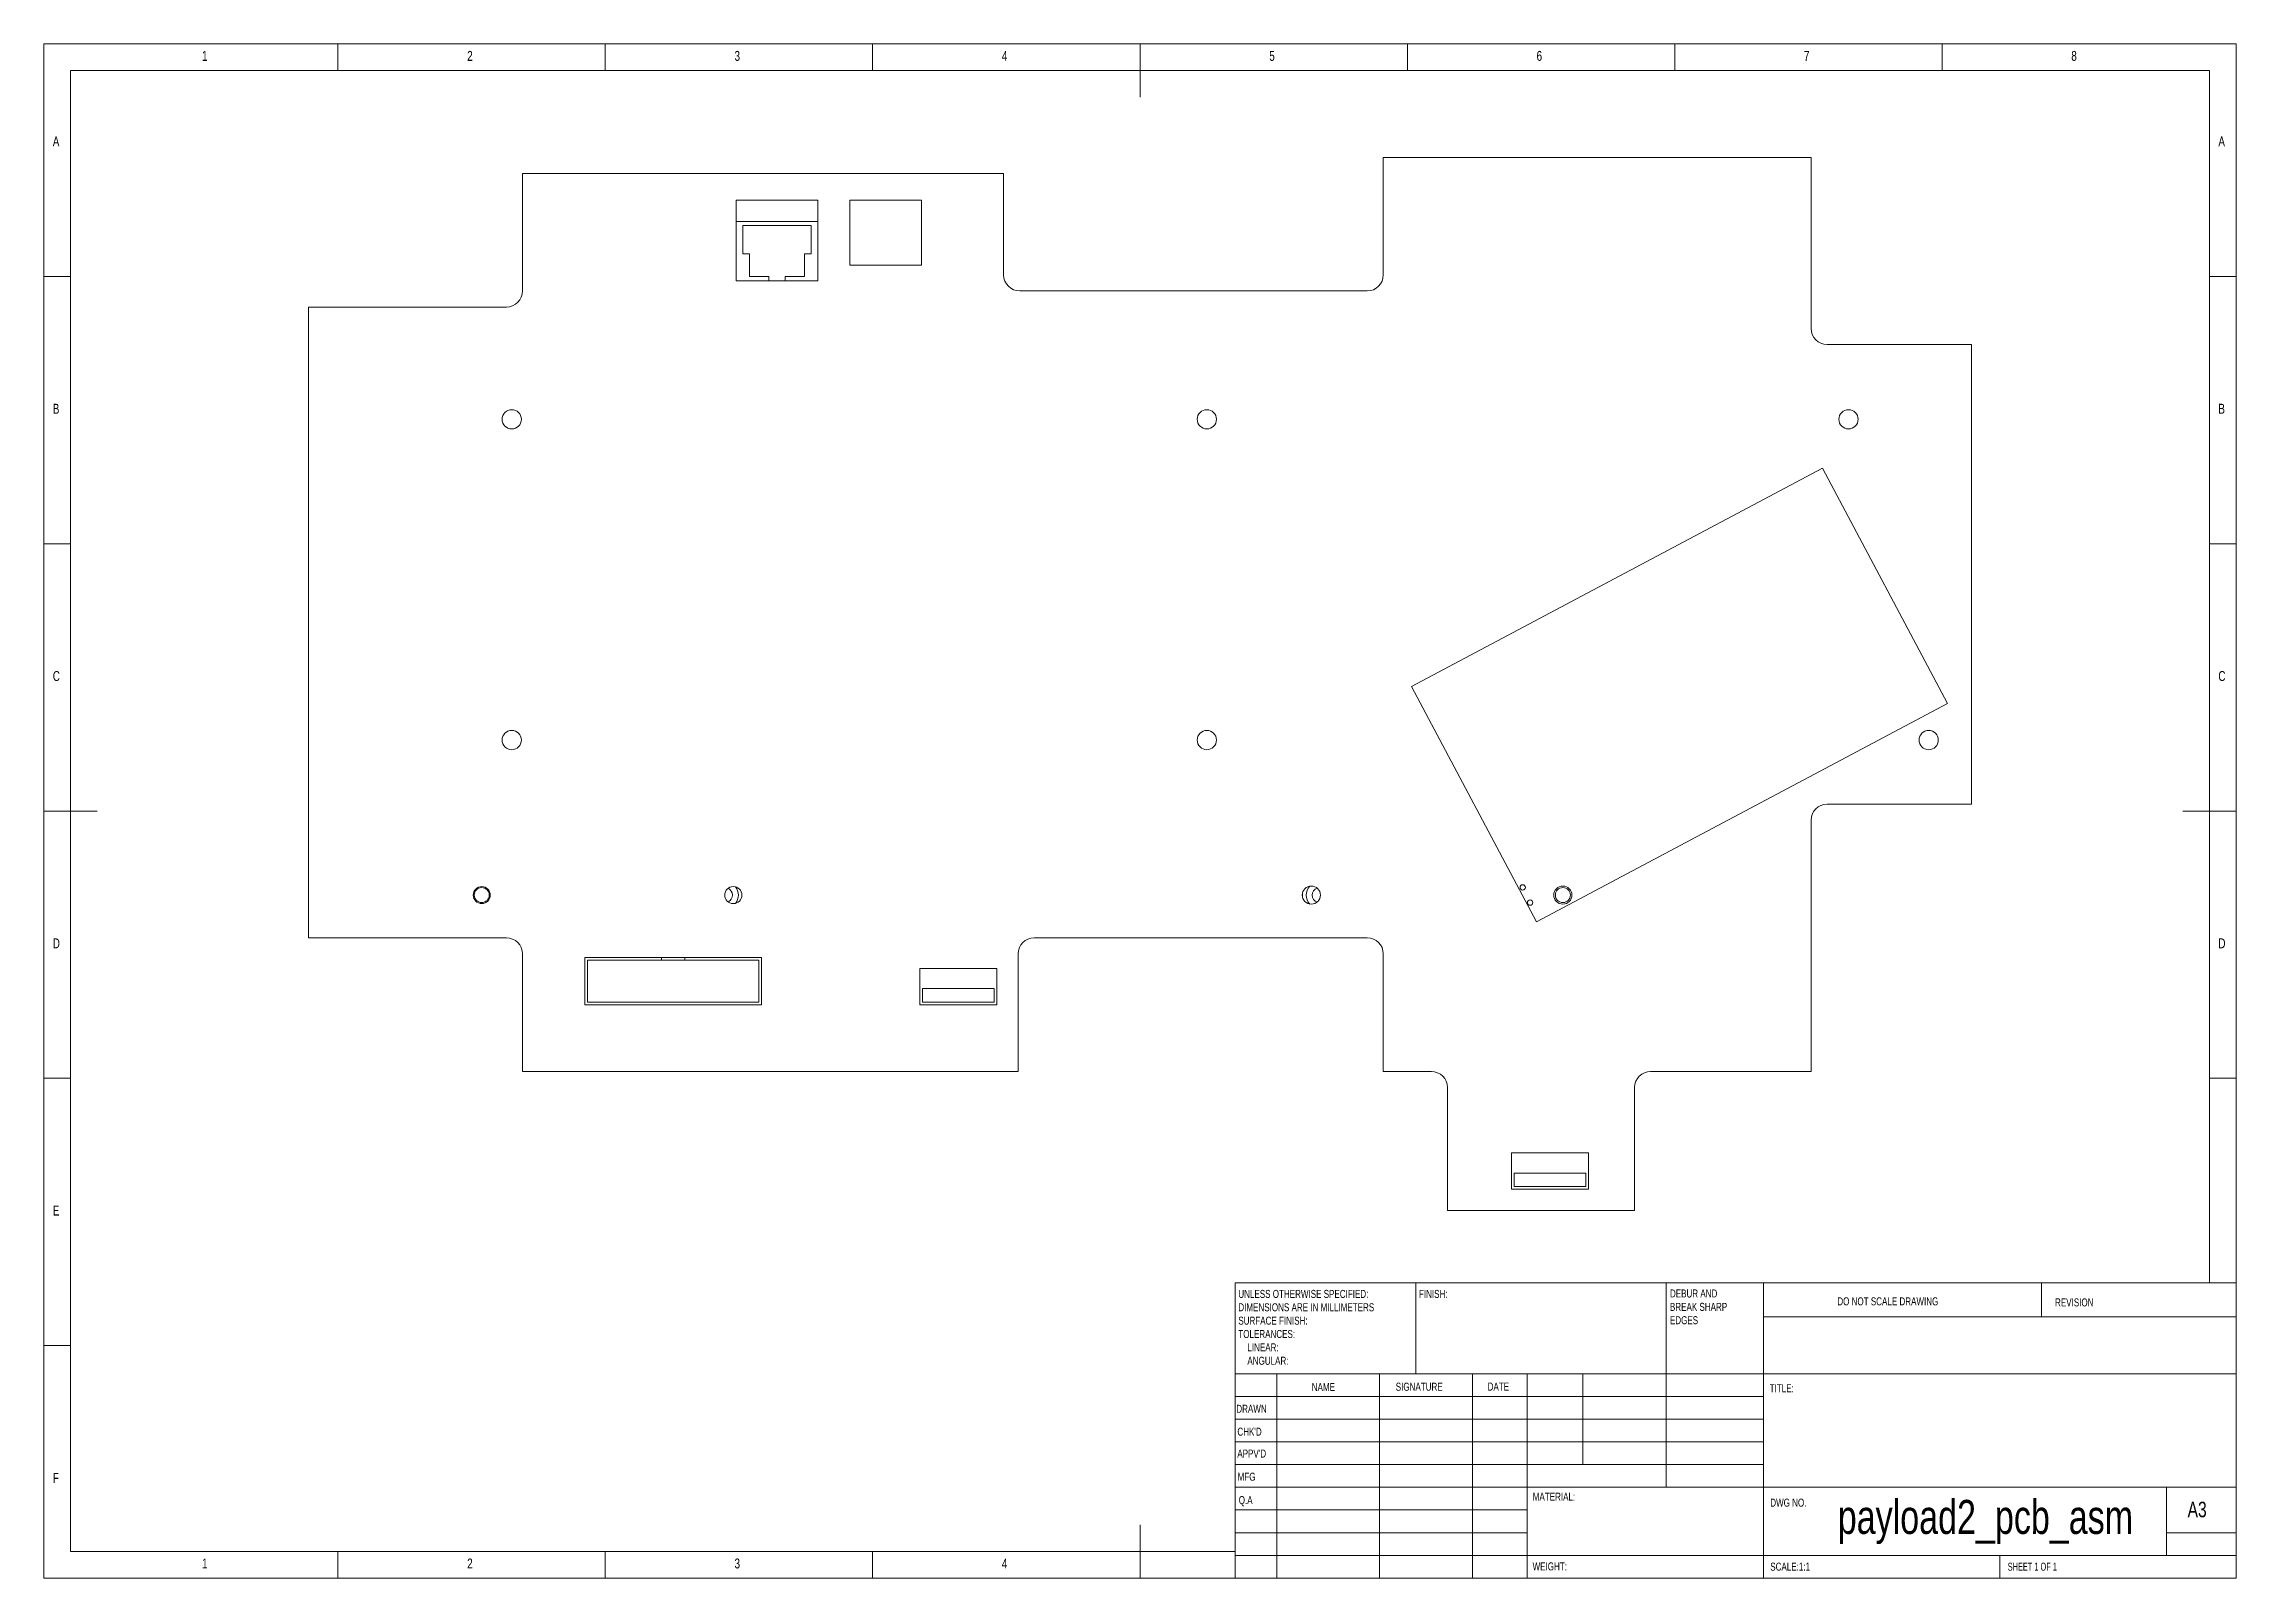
# Model space of a CAD drawing. Header units: millimetres. Extents: x 5 to 415, y 5 to 292.
import ezdxf

# ---------------------------------------------------------------- set-up
doc = ezdxf.new("R2010")
doc.units = ezdxf.units.MM
doc.styles.add('SLDTEXTSTYLE0', font='TXT', dxfattribs={"width": 0.75})
doc.styles.add('SLDTEXTSTYLE1', font='TXT', dxfattribs={"width": 0.6875})

# ---------------------------------------------------------------- blocks, each defined once
blk = doc.blocks.new('SW_NOTE_0')
at = {"color": 0, "linetype": 'Continuous', "lineweight": 0, "char_height": 1.5, "attachment_point": 1, "style": 'SLDTEXTSTYLE0'}
for s, insert in [('DEBUR AND', (0, 1.93)), ('BREAK SHARP', (0, -0.57)), ('EDGES', (0, -3.07))]:
    blk.add_mtext(s, dxfattribs=dict(at, insert=insert))
blk = doc.blocks.new('SW_NOTE_1')
at = {"color": 0, "linetype": 'Continuous', "lineweight": 0, "char_height": 1.5, "attachment_point": 1, "style": 'SLDTEXTSTYLE0'}
for s, insert in [('UNLESS OTHERWISE SPECIFIED:', (0, 1.93)), ('SURFACE FINISH:', (0, -3.07)), ('DIMENSIONS ARE IN MILLIMETERS', (0, -0.57)), ('TOLERANCES:', (0, -5.57)), ('LINEAR:', (1.69, -8.07)), ('ANGULAR:', (1.69, -10.57))]:
    blk.add_mtext(s, dxfattribs=dict(at, insert=insert))

msp = doc.modelspace()

# ---------------------------------------------------------------- linework, layer by layer
at = {"color": 7, "linetype": 'Continuous', "lineweight": 0}
for p, q in [((415, 292), (5, 292)), ((5, 292), (5, 5)), ((60, 287), (60, 292)), ((110, 292), (110, 287)), ((160, 287), (160, 292)), ((210, 292), (210, 282)), ((260, 287), (260, 292)), ((310, 292), (310, 287)), ((360, 287), (360, 292)), ((415, 5), (415, 292)), ((410, 287), (10, 287)), ((10, 287), (10, 10)), ((410, 287), (410, 60.25)), ((10, 248.5), (5, 248.5)), ((415, 248.5), (410, 248.5)), ((5, 198.5), (10, 198.5)), ((410, 198.5), (415, 198.5)), ((5, 148.5), (15, 148.5)), ((415, 148.5), (405, 148.5)), ((5, 98.5), (10, 98.5)), ((410, 98.5), (415, 98.5)), ((227.8, 60.25), (415, 60.25)), ((227.8, 60.25), (227.8, 5)), ((261.6, 43.25), (261.6, 60.25)), ((308.4, 60.25), (308.4, 22)), ((326.6, 60.25), (326.6, 5)), ((378.6, 53.88), (378.6, 60.25)), ((415, 53.88), (326.6, 53.88)), ((10, 48.5), (5, 48.5)), ((415, 43.25), (227.8, 43.25)), ((235.6, 43.25), (235.6, 5)), ((254.79, 43.25), (254.79, 5)), ((272.2, 43.25), (272.2, 5)), ((282.4, 5), (282.4, 43.25)), ((292.8, 26.25), (292.8, 43.25)), ((326.6, 39), (227.8, 39)), ((326.6, 34.75), (227.8, 34.75)), ((326.6, 30.5), (227.8, 30.5)), ((326.6, 26.25), (227.8, 26.25)), ((282.4, 22), (227.8, 22)), ((282.4, 22), (415, 22)), ((402, 9.25), (402, 22)), ((282.4, 17.75), (227.8, 17.75)), ((210, 5), (210, 15)), ((282.4, 13.5), (227.8, 13.5)), ((415, 13.5), (402, 13.5)), ((10, 10), (227.8, 10)), ((60, 5), (60, 10)), ((110, 10), (110, 5)), ((160, 5), (160, 10)), ((227.8, 9.25), (415, 9.25)), ((370.8, 5), (370.8, 9.25)), ((5, 5), (415, 5))]:
    msp.add_line(p, q, dxfattribs=at)
at = {"color": 7, "linetype": 'Continuous', "lineweight": 15}
for p, q in [((335.5, 270.77), (255.5, 270.77)), ((255.5, 270.77), (255.5, 248.77)), ((335.5, 238.77), (335.5, 270.77)), ((184.5, 267.77), (94.5, 267.77)), ((94.5, 267.77), (94.5, 245.77)), ((184.5, 248.77), (184.5, 267.77)), ((134.5, 262.77), (149.74, 262.77)), ((134.5, 258.77), (134.5, 262.77)), ((149.74, 258.77), (149.74, 262.77)), ((169.14, 262.77), (155.74, 262.77)), ((155.74, 262.77), (155.74, 250.57)), ((169.14, 250.57), (169.14, 262.77)), ((134.5, 258.77), (149.74, 258.77)), ((134.5, 258.77), (134.5, 247.69)), ((149.74, 247.69), (149.74, 258.77)), ((148.5, 257.99), (135.74, 257.99)), ((135.74, 257.99), (135.74, 252.71)), ((148.5, 252.71), (148.5, 257.99)), ((135.74, 252.71), (137, 252.71)), ((137, 252.71), (137, 248.49)), ((147.24, 248.49), (147.24, 252.71)), ((147.24, 252.71), (148.5, 252.71)), ((155.74, 250.57), (169.14, 250.57)), ((134.5, 247.69), (140.59, 247.69)), ((137, 248.49), (140.59, 248.49)), ((140.59, 248.49), (140.59, 247.69)), ((140.59, 247.69), (143.65, 247.69)), ((143.65, 248.49), (147.24, 248.49)), ((143.65, 247.69), (143.65, 248.49)), ((143.65, 247.69), (149.74, 247.69)), ((54.5, 242.77), (54.5, 124.77)), ((91.5, 242.77), (54.5, 242.77)), ((252.5, 245.77), (187.5, 245.77)), ((365.5, 235.77), (338.5, 235.77)), ((365.5, 149.77), (365.5, 235.77)), ((337.62, 212.6), (260.8, 171.76)), ((361, 168.63), (337.62, 212.6)), ((284.18, 127.79), (260.8, 171.76)), ((284.18, 127.79), (361, 168.63)), ((338.5, 149.77), (365.5, 149.77)), ((335.5, 99.77), (335.5, 146.77)), ((240.41, 133.25), (240.41, 132.29)), ((91.5, 124.77), (54.5, 124.77)), ((252.5, 124.77), (190.21, 124.77)), ((94.5, 121.77), (94.5, 99.77)), ((106.19, 121.07), (106.19, 112.27)), ((120.5, 121.07), (106.19, 121.07)), ((120.5, 120.57), (106.69, 120.57)), ((106.69, 120.57), (106.69, 112.77)), ((120.5, 120.57), (120.5, 121.07)), ((124.9, 121.07), (120.5, 121.07)), ((120.5, 120.57), (124.9, 120.57)), ((124.9, 120.57), (124.9, 121.07)), ((139.21, 121.07), (124.9, 121.07)), ((138.71, 120.57), (124.9, 120.57)), ((138.71, 112.77), (138.71, 120.57)), ((139.21, 112.27), (139.21, 121.07)), ((168.81, 119.07), (168.81, 112.27)), ((183.21, 119.07), (168.81, 119.07)), ((183.21, 112.27), (183.21, 119.07)), ((187.21, 99.77), (187.21, 121.77)), ((255.5, 121.77), (255.5, 99.77)), ((169.31, 115.27), (169.31, 112.77)), ((182.71, 115.27), (169.31, 115.27)), ((182.71, 112.77), (182.71, 115.27)), ((106.19, 112.27), (139.21, 112.27)), ((106.69, 112.77), (138.71, 112.77)), ((168.81, 112.27), (183.21, 112.27)), ((169.31, 112.77), (182.71, 112.77)), ((94.5, 99.77), (187.21, 99.77)), ((255.5, 99.77), (264.5, 99.77)), ((305.5, 99.77), (335.5, 99.77)), ((267.5, 96.77), (267.5, 73.77)), ((302.5, 73.77), (302.5, 96.77)), ((279.5, 84.57), (279.5, 77.77)), ((293.9, 84.57), (279.5, 84.57)), ((293.9, 77.77), (293.9, 84.57)), ((280, 80.77), (280, 78.27)), ((293.4, 80.77), (280, 80.77)), ((280, 78.27), (293.4, 78.27)), ((293.4, 78.27), (293.4, 80.77)), ((279.5, 77.77), (293.9, 77.77)), ((267.5, 73.77), (302.5, 73.77))]:
    msp.add_line(p, q, dxfattribs=at)
for centre, radius in [((92.5, 221.77), 1.8), ((222.5, 221.77), 1.8), ((342.5, 221.77), 1.8), ((92.5, 161.77), 1.8), ((222.5, 161.77), 1.8), ((357.5, 161.77), 1.8), ((86.9, 132.77), 1.6), ((86.9, 132.77), 1.4), ((133.94, 132.77), 1.6), ((242.04, 132.77), 1.7), ((289.08, 132.77), 1.7), ((289.08, 132.77), 1.4)]:
    msp.add_circle(centre, radius, dxfattribs=at)
for centre, radius, start, end in [((187.5, 248.77), 3, 180, 270), ((252.5, 248.77), 3, 270, 0), ((91.5, 245.77), 3, 270, 0), ((338.5, 238.77), 3, 180, 270), ((338.5, 146.77), 3, 90, 180), ((132.39, 132.77), 1.4, 294.5396, 65.4604), ((132.39, 132.77), 2.5, 321.8252, 38.1748), ((243.59, 132.77), 2.5, 138.0346, 221.9654), ((243.59, 132.77), 1.4, 109.8334, 250.1666), ((281.57, 134.21), 0.5, 0, 180), ((281.57, 134.21), 0.5, 180, 0), ((282.96, 131.37), 0.5, 0, 180), ((282.96, 131.37), 0.5, 180, 0), ((91.5, 121.77), 3, 0, 90), ((190.21, 121.77), 3, 90, 180), ((252.5, 121.77), 3, 0, 90), ((264.5, 96.77), 3, 0, 90), ((305.5, 96.77), 3, 90, 180)]:
    msp.add_arc(centre, radius, start, end, dxfattribs=at)

# ---------------------------------------------------------------- block references
at = {"color": 7, "linetype": 'Continuous', "lineweight": 0}
for name, p in [('SW_NOTE_1', (228.39, 56.99)), ('SW_NOTE_0', (309.11, 57.07))]:
    msp.add_blockref(name, p, dxfattribs=at)

# ---------------------------------------------------------------- texts
for s, insert, char_height, attachment_point, style in [('1', (34.58, 290.67), 1.85, 1, 'SLDTEXTSTYLE0'), ('2', (84.17, 290.67), 1.85, 1, 'SLDTEXTSTYLE0'), ('3', (134.17, 290.67), 1.85, 1, 'SLDTEXTSTYLE0'), ('4', (184.17, 290.67), 1.85, 1, 'SLDTEXTSTYLE0'), ('5', (234.17, 290.67), 1.85, 1, 'SLDTEXTSTYLE0'), ('6', (284.17, 290.67), 1.85, 1, 'SLDTEXTSTYLE0'), ('7', (334.17, 290.67), 1.85, 1, 'SLDTEXTSTYLE0'), ('8', (384.17, 290.67), 1.85, 1, 'SLDTEXTSTYLE0'), ('A', (6.67, 274.67), 1.85, 1, 'SLDTEXTSTYLE0'), ('A', (411.67, 274.67), 1.85, 1, 'SLDTEXTSTYLE0'), ('B', (6.67, 224.67), 1.85, 1, 'SLDTEXTSTYLE0'), ('B', (411.67, 224.67), 1.85, 1, 'SLDTEXTSTYLE0'), ('C', (6.67, 174.67), 1.85, 1, 'SLDTEXTSTYLE0'), ('C', (411.67, 174.67), 1.85, 1, 'SLDTEXTSTYLE0'), ('D', (6.67, 124.67), 1.85, 1, 'SLDTEXTSTYLE0'), ('D', (411.67, 124.67), 1.85, 1, 'SLDTEXTSTYLE0'), ('E', (6.67, 74.67), 1.85, 1, 'SLDTEXTSTYLE0'), ('FINISH:', (262.17, 58.92), 1.5, 1, 'SLDTEXTSTYLE0'), ('DO NOT SCALE DRAWING', (340.41, 57.53), 1.5, 1, 'SLDTEXTSTYLE0'), ('REVISION', (381.13, 57.33), 1.5, 1, 'SLDTEXTSTYLE0'), ('NAME', (242.12, 41.5), 1.5, 1, 'SLDTEXTSTYLE0'), ('SIGNATURE', (257.83, 41.56), 1.5, 1, 'SLDTEXTSTYLE0'), ('DATE', (275.01, 41.58), 1.5, 1, 'SLDTEXTSTYLE0'), ('TITLE:', (327.76, 41.28), 1.5, 1, 'SLDTEXTSTYLE0'), ('DRAWN', (228.01, 37.43), 1.5, 1, 'SLDTEXTSTYLE0'), ("CHK'D", (228.21, 33.15), 1.5, 1, 'SLDTEXTSTYLE0'), ("APPV'D", (228.2, 29.06), 1.5, 1, 'SLDTEXTSTYLE0'), ('F', (6.67, 24.67), 1.85, 1, 'SLDTEXTSTYLE0'), ('MFG', (228.26, 24.73), 1.5, 1, 'SLDTEXTSTYLE0'), ('MATERIAL:', (283.45, 20.99), 1.5, 1, 'SLDTEXTSTYLE0'), ('Q.A', (228.47, 20.35), 1.5, 1, 'SLDTEXTSTYLE0'), ('DWG NO.', (327.87, 19.87), 1.5, 1, 'SLDTEXTSTYLE0'), ('payload2_pcb_asm', (368.11, 19.63), 6.35, 2, 'SLDTEXTSTYLE0'), ('A3', (405.92, 19.3), 2.91, 1, 'SLDTEXTSTYLE0'), ('1', (34.58, 8.67), 1.85, 1, 'SLDTEXTSTYLE0'), ('2', (84.17, 8.67), 1.85, 1, 'SLDTEXTSTYLE0'), ('3', (134.17, 8.67), 1.85, 1, 'SLDTEXTSTYLE0'), ('4', (184.17, 8.67), 1.85, 1, 'SLDTEXTSTYLE0'), ('WEIGHT:', (283.42, 7.95), 1.499, 1, 'SLDTEXTSTYLE0'), ('SCALE:1:1', (327.87, 7.9), 1.5, 1, 'SLDTEXTSTYLE0'), ('SHEET 1 OF 1', (372.28, 7.9), 1.5, 1, 'SLDTEXTSTYLE1')]:
    msp.add_mtext(s, dxfattribs=dict(at, insert=insert, char_height=char_height, attachment_point=attachment_point, style=style))

doc.saveas('drawing.dxf')
